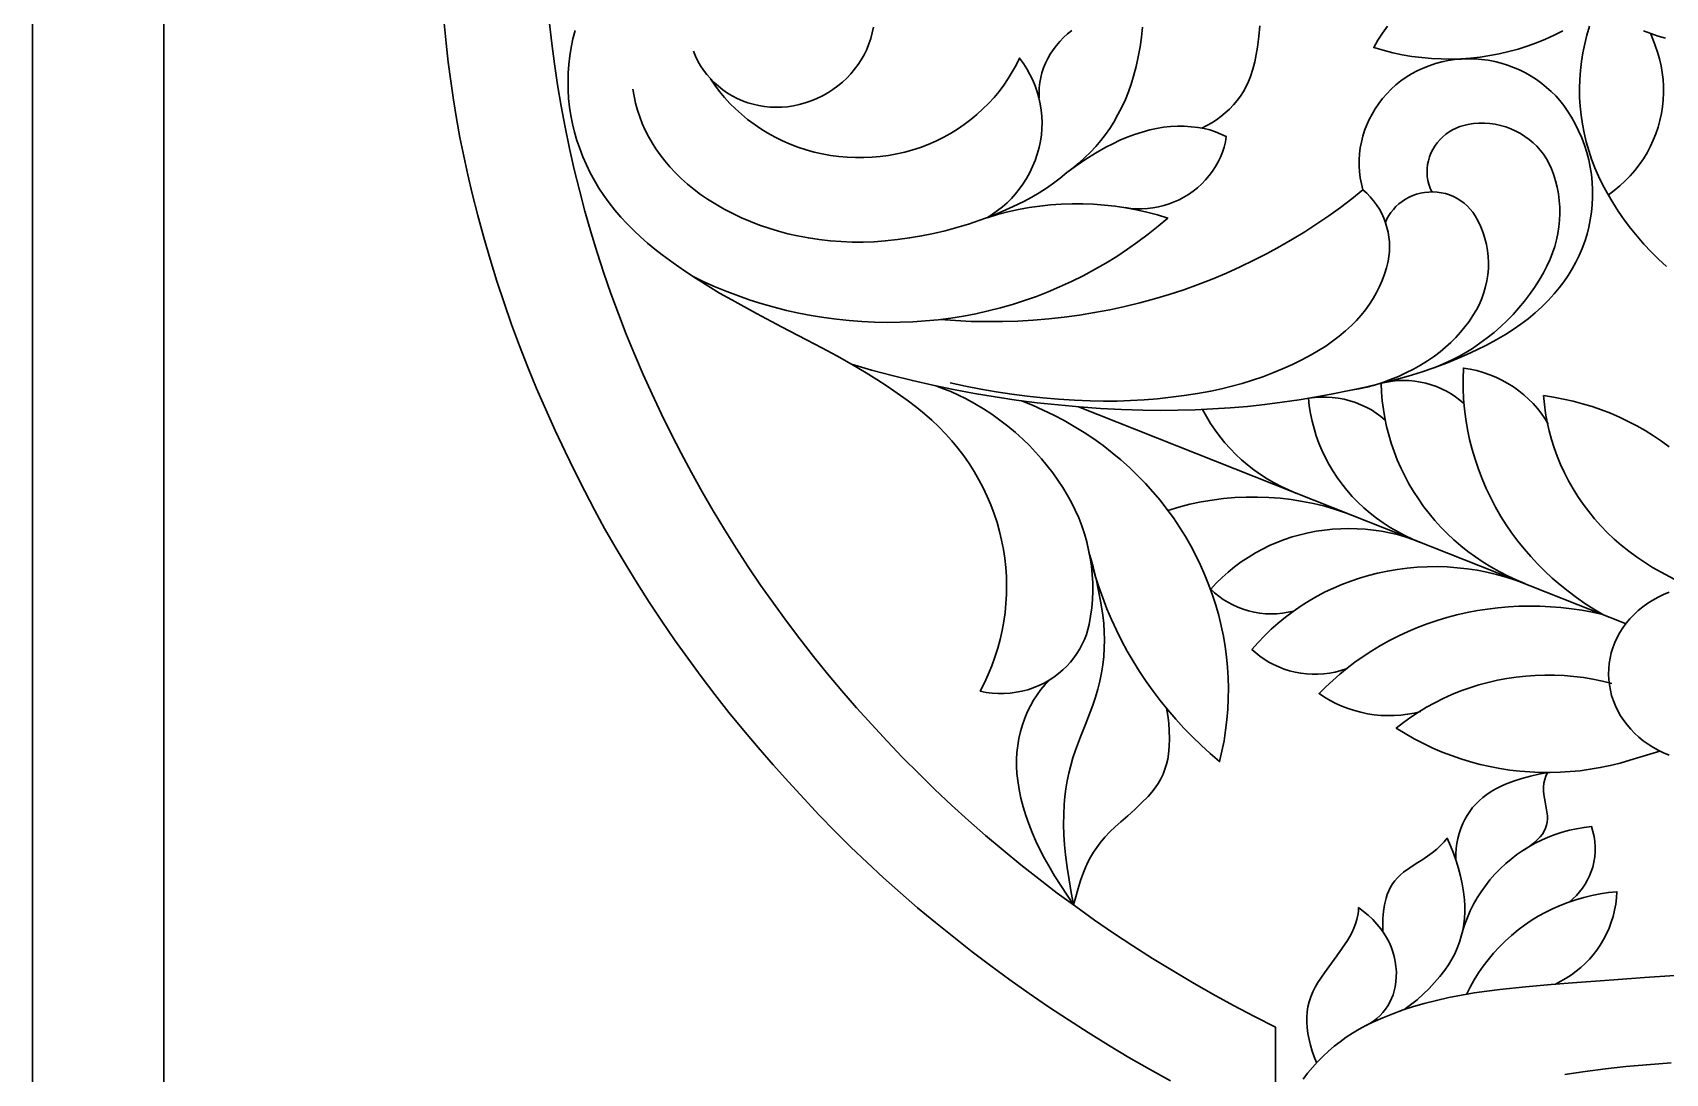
# Model space of a CAD drawing. Header units: millimetres. Extents: x 5940 to 9066, y 1327 to 3250.
# Drawn here: x 7506.1 to 7817.3, y 2106.8 to 2305.2 of the extents above; entities that cross this region are included whole.
import ezdxf

# ---------------------------------------------------------------- set-up
doc = ezdxf.new("R2010")
doc.units = ezdxf.units.MM
doc.layers.add('Default Layer', color=7, linetype='Continuous', lineweight=30)

msp = doc.modelspace()

# ---------------------------------------------------------------- linework, layer by layer
at = {"layer": 'Default Layer', "color": 18, "lineweight": 30, "true_color": 0x000000}
msp.add_line((7531.14, 1532.28), (7531.14, 3127.92), dxfattribs=at)
for points in [[(7506.14, 3245.1), (7506.14, 1415.1), (7506.14, 1415.1), (8166.14, 1415.1), (8166.14, 1415.1), (8166.14, 3245.1), (8166.14, 3245.1), (7506.14, 3245.1)], [(7584.56, 2307.02), (7584.96, 2303.21), (7584.96, 2303.21), (7585.36, 2299.61), (7585.82, 2296.01), (7586.35, 2292.42), (7586.93, 2288.84), (7587.58, 2285.27), (7588.29, 2281.7), (7589.06, 2278.15), (7589.9, 2274.6), (7589.9, 2274.6), (7590.96, 2270.39), (7592.11, 2266.2), (7593.32, 2262.03), (7594.62, 2257.88), (7595.98, 2253.74), (7597.42, 2249.62), (7598.94, 2245.53), (7600.53, 2241.46), (7602.19, 2237.41), (7603.93, 2233.38), (7605.74, 2229.38), (7607.62, 2225.4), (7609.57, 2221.45), (7609.57, 2221.45), (7611.37, 2217.84), (7613.23, 2214.26), (7615.16, 2210.72), (7617.16, 2207.2), (7619.23, 2203.71), (7621.36, 2200.25), (7621.36, 2200.25), (7623.67, 2196.63), (7626.05, 2193.05), (7628.49, 2189.5), (7630.99, 2185.99), (7633.56, 2182.51), (7636.18, 2179.06), (7638.86, 2175.65), (7641.6, 2172.28), (7644.41, 2168.95), (7647.27, 2165.65), (7650.18, 2162.39), (7653.16, 2159.17), (7653.16, 2159.17), (7656.07, 2156.06), (7659.04, 2153), (7662.07, 2149.98), (7665.17, 2147.02), (7668.32, 2144.1), (7671.53, 2141.23), (7674.8, 2138.41), (7674.8, 2138.41), (7678.22, 2135.56), (7681.69, 2132.76), (7685.21, 2130), (7688.78, 2127.3), (7692.4, 2124.66), (7696.06, 2122.06), (7699.78, 2119.52), (7703.54, 2117.03), (7707.34, 2114.59), (7711.19, 2112.21), (7715.09, 2109.88), (7719.02, 2107.61), (7723, 2105.39)], [(7604.63, 2306.99), (7605.07, 2303.15), (7605.57, 2299.32), (7605.57, 2299.32), (7606.18, 2295.27), (7606.86, 2291.22), (7607.62, 2287.19), (7608.46, 2283.18), (7609.37, 2279.17), (7610.35, 2275.19), (7611.4, 2271.21), (7612.53, 2267.26), (7613.74, 2263.32), (7615.01, 2259.4), (7616.36, 2255.5), (7617.78, 2251.61), (7619.28, 2247.75), (7620.84, 2243.91), (7622.48, 2240.09), (7624.19, 2236.29), (7625.97, 2232.52), (7627.82, 2228.77), (7627.82, 2228.77), (7629.72, 2225.05), (7631.69, 2221.37), (7633.72, 2217.71), (7635.82, 2214.09), (7637.99, 2210.5), (7640.22, 2206.94), (7642.52, 2203.41), (7644.88, 2199.92), (7647.31, 2196.47), (7649.8, 2193.04), (7652.35, 2189.66), (7654.97, 2186.31), (7657.65, 2183), (7660.39, 2179.73), (7663.19, 2176.5), (7666.06, 2173.31), (7668.98, 2170.16), (7671.96, 2167.05), (7675.01, 2163.98), (7675.01, 2163.98), (7678.11, 2160.95), (7681.27, 2157.98), (7684.49, 2155.05), (7687.76, 2152.18), (7691.09, 2149.36), (7694.47, 2146.59), (7697.91, 2143.88), (7701.4, 2141.21), (7704.94, 2138.61), (7708.53, 2136.05), (7712.17, 2133.56), (7715.86, 2131.12), (7719.6, 2128.73), (7723.39, 2126.41), (7727.22, 2124.14), (7731.1, 2121.93), (7735.02, 2119.78), (7738.99, 2117.68), (7743, 2115.65), (7743, 2115.65), (7743, 1825.29)], [(7620.53, 2294.44), (7620.76, 2293.11), (7621.06, 2291.79), (7621.42, 2290.48), (7621.85, 2289.19), (7622.34, 2287.92), (7622.9, 2286.67), (7623.52, 2285.45), (7624.2, 2284.25), (7624.94, 2283.07), (7625.74, 2281.93), (7626.6, 2280.81), (7626.6, 2280.81), (7627.61, 2279.63), (7628.67, 2278.49), (7629.79, 2277.39), (7630.96, 2276.34), (7632.19, 2275.34), (7633.46, 2274.39), (7634.79, 2273.48), (7634.79, 2273.48), (7636.35, 2272.51), (7637.94, 2271.6), (7639.58, 2270.75), (7641.25, 2269.95), (7642.96, 2269.22), (7644.7, 2268.54), (7646.47, 2267.93), (7648.27, 2267.39), (7650.09, 2266.9), (7651.94, 2266.49), (7651.94, 2266.49), (7654, 2266.1), (7656.07, 2265.79), (7658.15, 2265.55), (7660.24, 2265.39), (7662.34, 2265.31), (7664.44, 2265.31), (7666.54, 2265.38), (7668.64, 2265.54), (7668.64, 2265.54), (7670.96, 2265.78), (7673.27, 2266.1), (7675.56, 2266.49), (7677.83, 2266.95), (7680.08, 2267.48), (7682.31, 2268.07), (7684.51, 2268.74), (7686.69, 2269.47), (7688.83, 2270.27), (7690.95, 2271.14), (7693.03, 2272.07), (7695.08, 2273.07), (7695.08, 2273.07), (7696.55, 2273.85), (7697.98, 2274.69), (7699.37, 2275.58), (7700.71, 2276.53), (7702.01, 2277.52), (7703.26, 2278.56), (7703.26, 2278.56), (7704.45, 2279.48), (7705.6, 2280.43), (7706.7, 2281.43), (7707.75, 2282.46), (7708.75, 2283.54), (7709.7, 2284.65), (7710.59, 2285.8), (7711.42, 2286.99), (7712.19, 2288.2), (7712.19, 2288.2), (7713, 2289.6), (7713.73, 2291.02), (7714.4, 2292.46), (7714.99, 2293.93), (7715.52, 2295.42), (7715.97, 2296.93), (7715.97, 2296.93), (7716.45, 2298.78), (7716.86, 2300.64), (7717.2, 2302.51), (7717.47, 2304.38), (7717.68, 2306.27)], [(7632.1, 2301.68), (7632.48, 2300.74), (7632.93, 2299.83), (7633.44, 2298.94), (7634, 2298.09), (7634.63, 2297.26), (7635.31, 2296.47), (7636.05, 2295.72), (7636.84, 2295.01), (7637.68, 2294.34), (7637.68, 2294.34), (7638.56, 2293.73), (7639.48, 2293.17), (7640.44, 2292.68), (7641.43, 2292.25), (7642.45, 2291.88), (7643.49, 2291.58), (7644.56, 2291.33), (7645.64, 2291.16), (7646.73, 2291.05), (7647.83, 2291), (7648.93, 2291.03), (7650.04, 2291.12), (7651.14, 2291.28), (7652.23, 2291.51), (7652.23, 2291.51), (7653.39, 2291.83), (7654.52, 2292.22), (7655.62, 2292.67), (7656.68, 2293.18), (7657.7, 2293.75), (7658.67, 2294.38), (7659.6, 2295.07), (7659.6, 2295.07), (7660.48, 2295.81), (7661.31, 2296.58), (7662.08, 2297.4), (7662.8, 2298.25), (7663.46, 2299.15), (7664.06, 2300.07), (7664.6, 2301.02), (7664.6, 2301.02), (7665.1, 2302.05), (7665.52, 2303.08), (7665.88, 2304.13), (7666.16, 2305.19), (7666.38, 2306.26)], [(7728.97, 2287.03), (7729.93, 2287.52), (7730.86, 2288.06), (7731.75, 2288.64), (7732.61, 2289.26), (7733.43, 2289.92), (7733.43, 2289.92), (7734.25, 2290.66), (7735.02, 2291.45), (7735.72, 2292.27), (7736.36, 2293.13), (7736.94, 2294.03), (7737.45, 2294.96), (7737.89, 2295.92), (7738.26, 2296.9), (7738.26, 2296.9), (7738.69, 2298.27), (7739.05, 2299.66), (7739.35, 2301.06), (7739.59, 2302.47), (7739.59, 2302.47), (7739.86, 2304.5), (7740.06, 2306.54)], [(7764.36, 2306.46), (7763.42, 2305.14), (7762.55, 2303.79), (7761.74, 2302.4), (7761.74, 2302.4), (7763.54, 2301.87), (7765.36, 2301.41), (7767.19, 2301.02), (7769.03, 2300.71), (7770.88, 2300.47), (7772.74, 2300.31), (7774.6, 2300.22), (7776.46, 2300.2), (7778.32, 2300.26), (7780.17, 2300.39), (7782.02, 2300.59), (7783.85, 2300.86), (7785.67, 2301.21), (7787.47, 2301.62), (7789.25, 2302.11), (7791.01, 2302.67), (7792.75, 2303.3), (7794.46, 2304), (7796.13, 2304.77), (7797.78, 2305.61)], [(7802.88, 2306.45), (7802.38, 2304.78), (7801.96, 2303.1), (7801.6, 2301.41), (7801.33, 2299.72), (7801.13, 2298.01), (7801.01, 2296.31), (7800.96, 2294.6), (7800.98, 2292.89), (7801.08, 2291.19), (7801.26, 2289.49), (7801.51, 2287.79), (7801.84, 2286.11), (7802.24, 2284.43), (7802.72, 2282.77), (7803.27, 2281.12), (7803.89, 2279.48), (7804.59, 2277.87), (7805.37, 2276.27), (7805.37, 2276.27), (7806.3, 2274.55), (7807.29, 2272.85), (7808.35, 2271.2), (7809.48, 2269.57), (7810.67, 2267.99), (7811.92, 2266.44), (7813.23, 2264.93), (7814.6, 2263.46), (7816.03, 2262.03), (7817.52, 2260.65)], [(7609.53, 2305.65), (7609.12, 2304.04), (7608.79, 2302.43), (7608.53, 2300.81), (7608.34, 2299.18), (7608.22, 2297.56), (7608.18, 2295.93), (7608.2, 2294.3), (7608.3, 2292.68), (7608.48, 2291.06), (7608.72, 2289.45), (7609.03, 2287.85), (7609.42, 2286.26), (7609.88, 2284.68), (7610.4, 2283.12), (7611, 2281.57), (7611.67, 2280.05), (7612.4, 2278.54), (7613.21, 2277.06), (7614.08, 2275.6), (7615.03, 2274.16), (7616.04, 2272.76), (7617.12, 2271.38), (7617.12, 2271.38), (7618.27, 2270.05), (7619.47, 2268.76), (7620.71, 2267.5), (7622, 2266.29), (7623.33, 2265.11), (7624.71, 2263.97), (7626.13, 2262.86), (7626.13, 2262.86), (7628.24, 2261.32), (7630.39, 2259.82), (7632.59, 2258.37), (7634.81, 2256.96), (7637.08, 2255.6), (7639.39, 2254.29), (7639.39, 2254.29), (7644.11, 2251.71), (7648.86, 2249.17), (7653.65, 2246.69), (7653.65, 2246.69), (7656.54, 2245.17), (7659.4, 2243.62), (7662.23, 2242.01), (7665.02, 2240.36), (7665.02, 2240.36), (7667.02, 2239.13), (7668.98, 2237.85), (7670.91, 2236.52), (7672.79, 2235.16), (7674.64, 2233.75), (7674.64, 2233.75), (7676.1, 2232.57), (7677.5, 2231.34), (7678.84, 2230.07), (7680.12, 2228.75), (7681.34, 2227.39), (7682.5, 2225.99), (7683.6, 2224.55), (7684.63, 2223.07), (7685.59, 2221.56), (7686.49, 2220.01), (7687.32, 2218.43), (7688.08, 2216.83), (7688.77, 2215.19), (7688.77, 2215.19), (7689.39, 2213.52), (7689.94, 2211.84), (7690.42, 2210.15), (7690.82, 2208.45), (7691.15, 2206.73), (7691.41, 2205.02), (7691.6, 2203.29), (7691.72, 2201.57), (7691.76, 2199.84), (7691.74, 2198.12), (7691.64, 2196.39), (7691.47, 2194.67), (7691.23, 2192.96), (7690.91, 2191.25), (7690.53, 2189.55), (7690.07, 2187.87), (7689.55, 2186.19), (7688.95, 2184.54), (7688.28, 2182.89), (7687.55, 2181.27), (7686.74, 2179.67), (7686.74, 2179.67), (7687.88, 2179.45), (7689.03, 2179.31), (7690.18, 2179.25), (7691.32, 2179.25), (7692.46, 2179.33), (7693.59, 2179.48), (7694.7, 2179.69), (7695.79, 2179.97), (7696.86, 2180.33), (7697.9, 2180.74), (7698.9, 2181.22), (7699.87, 2181.77), (7700.8, 2182.38), (7701.68, 2183.05), (7701.68, 2183.05), (7702.49, 2183.75), (7703.24, 2184.48), (7703.94, 2185.25), (7704.59, 2186.06), (7705.18, 2186.89), (7705.72, 2187.75), (7706.19, 2188.64), (7706.61, 2189.56), (7706.97, 2190.49), (7707.27, 2191.45), (7707.5, 2192.42), (7707.5, 2192.42), (7707.78, 2194), (7707.99, 2195.59), (7708.13, 2197.17), (7708.19, 2198.76), (7708.18, 2200.35), (7708.1, 2201.93), (7707.94, 2203.5), (7707.71, 2205.07), (7707.41, 2206.63), (7707.04, 2208.18), (7706.6, 2209.71), (7706.09, 2211.23), (7705.51, 2212.73), (7704.85, 2214.21), (7704.13, 2215.67), (7703.34, 2217.1), (7702.48, 2218.51), (7702.48, 2218.51), (7701.55, 2219.92), (7700.56, 2221.3), (7699.52, 2222.65), (7698.44, 2223.96), (7697.3, 2225.25), (7696.11, 2226.5), (7694.88, 2227.71), (7694.88, 2227.71), (7693.48, 2228.99), (7692.02, 2230.21), (7690.51, 2231.38), (7688.95, 2232.49), (7687.34, 2233.54), (7685.67, 2234.54), (7683.96, 2235.47), (7683.96, 2235.47), (7682.58, 2236.15), (7681.17, 2236.79), (7679.73, 2237.36), (7678.27, 2237.89)], [(7704.19, 2305.62), (7703.4, 2304.99), (7703.4, 2304.99), (7702.63, 2304.3), (7701.91, 2303.56), (7701.25, 2302.79), (7700.64, 2301.99), (7700.09, 2301.16), (7699.61, 2300.3), (7699.18, 2299.42), (7698.81, 2298.52), (7698.51, 2297.6), (7698.27, 2296.66), (7698.1, 2295.71), (7698, 2294.74), (7697.96, 2293.77), (7697.99, 2292.8)], [(7806.45, 2274.28), (7807.58, 2275.12), (7808.66, 2276.01), (7809.67, 2276.96), (7810.63, 2277.94), (7811.53, 2278.97), (7812.36, 2280.05), (7813.13, 2281.16), (7813.83, 2282.3), (7814.46, 2283.49), (7814.46, 2283.49), (7815.02, 2284.72), (7815.52, 2285.97), (7815.95, 2287.23), (7816.3, 2288.51), (7816.58, 2289.8), (7816.79, 2291.1), (7816.92, 2292.4), (7816.99, 2293.71), (7816.98, 2295.02), (7816.9, 2296.33), (7816.74, 2297.64), (7816.52, 2298.94), (7816.22, 2300.23), (7815.84, 2301.51), (7815.4, 2302.78), (7815.4, 2302.78), (7814.53, 2305.04)], [(7813.16, 2305.57), (7814.53, 2305.05), (7815.94, 2304.58), (7817.37, 2304.17)], [(7631.91, 2258.79), (7634.05, 2257.76), (7636.22, 2256.78), (7638.42, 2255.88), (7640.65, 2255.03), (7642.91, 2254.25), (7645.19, 2253.53), (7647.5, 2252.88), (7649.83, 2252.29), (7652.18, 2251.77), (7654.54, 2251.31), (7656.93, 2250.92), (7659.33, 2250.6), (7661.74, 2250.34), (7664.17, 2250.16), (7666.6, 2250.03), (7666.6, 2250.03), (7669.04, 2249.99), (7671.48, 2250.01), (7673.91, 2250.1), (7676.33, 2250.27), (7678.75, 2250.51), (7681.15, 2250.82), (7683.53, 2251.2), (7685.9, 2251.65), (7688.26, 2252.17), (7690.59, 2252.76), (7692.9, 2253.42), (7695.18, 2254.15), (7697.44, 2254.95), (7699.67, 2255.82), (7701.87, 2256.75), (7701.87, 2256.75), (7704.14, 2257.79), (7706.37, 2258.9), (7708.55, 2260.07), (7710.69, 2261.3), (7712.78, 2262.59), (7714.82, 2263.93), (7716.81, 2265.34), (7718.75, 2266.8), (7720.64, 2268.32), (7722.48, 2269.89), (7722.48, 2269.89), (7720.51, 2270.49), (7718.52, 2271.01), (7716.51, 2271.46), (7714.49, 2271.84), (7712.45, 2272.14), (7710.41, 2272.37), (7708.36, 2272.52), (7706.3, 2272.6), (7704.25, 2272.6), (7702.19, 2272.53), (7700.14, 2272.39), (7698.1, 2272.17), (7696.06, 2271.88), (7694.04, 2271.51), (7692.03, 2271.07), (7690.04, 2270.55), (7688.06, 2269.96), (7688.06, 2269.96), (7689.08, 2270.61), (7690.05, 2271.3), (7690.98, 2272.04), (7691.85, 2272.82), (7692.68, 2273.64), (7693.46, 2274.5), (7694.18, 2275.4), (7694.85, 2276.33), (7694.85, 2276.33), (7695.55, 2277.43), (7696.17, 2278.56), (7696.73, 2279.71), (7697.21, 2280.89), (7697.62, 2282.09), (7697.95, 2283.31), (7698.22, 2284.55), (7698.22, 2284.55), (7698.39, 2285.74), (7698.49, 2286.92), (7698.52, 2288.11), (7698.48, 2289.29), (7698.37, 2290.47), (7698.18, 2291.64), (7697.93, 2292.8), (7697.6, 2293.94), (7697.21, 2295.07), (7696.75, 2296.18), (7696.22, 2297.27), (7695.62, 2298.33), (7694.96, 2299.37), (7694.23, 2300.38), (7694.23, 2300.38), (7693.58, 2299.05), (7692.86, 2297.74), (7692.08, 2296.47), (7691.24, 2295.24), (7690.33, 2294.04), (7689.37, 2292.88), (7688.34, 2291.76), (7687.26, 2290.68), (7686.12, 2289.64), (7684.93, 2288.65), (7683.68, 2287.7), (7683.68, 2287.7), (7682.38, 2286.82), (7681.05, 2285.99), (7679.68, 2285.24), (7678.27, 2284.55), (7676.83, 2283.93), (7675.36, 2283.37), (7673.87, 2282.89), (7672.35, 2282.47), (7670.82, 2282.12), (7669.27, 2281.84), (7667.7, 2281.63), (7666.13, 2281.49), (7664.55, 2281.42), (7662.96, 2281.41), (7661.37, 2281.48), (7659.79, 2281.62), (7658.21, 2281.84), (7656.64, 2282.12), (7655.08, 2282.47), (7653.54, 2282.9), (7652.01, 2283.4), (7650.51, 2283.97), (7650.51, 2283.97), (7649.05, 2284.62), (7647.63, 2285.33), (7646.25, 2286.09), (7644.92, 2286.9), (7643.64, 2287.77), (7642.41, 2288.7), (7641.22, 2289.67), (7640.09, 2290.69), (7639.02, 2291.76), (7638, 2292.87), (7637.04, 2294.02), (7636.14, 2295.22), (7635.31, 2296.46)], [(7662.2, 2242.02), (7666.05, 2240.91), (7669.93, 2239.87), (7673.82, 2238.9), (7677.74, 2238.01), (7681.67, 2237.19), (7685.63, 2236.45), (7689.6, 2235.79), (7693.58, 2235.2), (7697.58, 2234.69), (7701.59, 2234.25), (7705.62, 2233.89), (7709.65, 2233.6), (7713.69, 2233.39), (7717.74, 2233.26), (7717.74, 2233.26), (7721.07, 2233.22), (7724.4, 2233.24), (7727.73, 2233.33), (7731.05, 2233.49), (7734.36, 2233.71), (7737.67, 2233.99), (7740.98, 2234.34), (7744.27, 2234.76), (7747.55, 2235.24), (7750.83, 2235.79), (7750.83, 2235.79), (7753.96, 2236.37), (7757.07, 2236.99), (7760.17, 2237.67), (7763.26, 2238.4), (7763.26, 2238.4), (7765.78, 2239.05), (7768.28, 2239.76), (7770.76, 2240.53), (7773.21, 2241.36), (7775.64, 2242.25), (7775.64, 2242.25), (7777.58, 2243.02), (7779.5, 2243.85), (7781.38, 2244.74), (7783.23, 2245.67), (7785.05, 2246.66), (7786.83, 2247.7), (7786.83, 2247.7), (7788.32, 2248.64), (7789.76, 2249.64), (7791.15, 2250.69), (7792.48, 2251.8), (7793.76, 2252.96), (7794.98, 2254.16), (7796.14, 2255.42), (7796.14, 2255.42), (7797.1, 2256.57), (7797.99, 2257.75), (7798.81, 2258.96), (7799.58, 2260.21), (7800.27, 2261.48), (7800.9, 2262.78), (7801.47, 2264.1), (7801.96, 2265.44), (7802.39, 2266.8), (7802.74, 2268.18), (7803.02, 2269.58), (7803.24, 2270.99), (7803.37, 2272.4), (7803.37, 2272.4), (7803.45, 2273.85), (7803.45, 2275.3), (7803.38, 2276.74), (7803.23, 2278.18), (7803, 2279.6), (7802.71, 2281.01), (7802.34, 2282.41), (7801.9, 2283.8), (7801.39, 2285.16), (7800.8, 2286.51), (7800.15, 2287.83), (7799.43, 2289.13), (7798.63, 2290.4), (7798.63, 2290.4), (7797.95, 2291.36), (7797.22, 2292.27), (7796.43, 2293.16), (7795.59, 2294), (7794.7, 2294.8), (7793.76, 2295.56), (7792.77, 2296.28), (7791.74, 2296.94), (7791.74, 2296.94), (7790.67, 2297.56), (7789.55, 2298.12), (7788.41, 2298.61), (7787.23, 2299.05), (7786.02, 2299.41), (7784.8, 2299.72), (7783.55, 2299.96), (7782.28, 2300.13), (7782.28, 2300.13), (7780.99, 2300.23), (7779.71, 2300.26), (7778.43, 2300.21), (7777.17, 2300.09), (7775.93, 2299.91), (7774.7, 2299.65), (7773.49, 2299.33), (7772.31, 2298.94), (7771.16, 2298.49), (7770.04, 2297.97), (7768.96, 2297.39), (7767.92, 2296.74), (7766.93, 2296.04), (7765.98, 2295.28), (7765.09, 2294.46), (7765.09, 2294.46), (7764.23, 2293.58), (7763.44, 2292.66), (7762.71, 2291.71), (7762.04, 2290.73), (7761.43, 2289.72), (7760.89, 2288.69), (7760.42, 2287.63), (7760.01, 2286.56), (7759.66, 2285.47), (7759.39, 2284.36), (7759.18, 2283.25), (7759.04, 2282.12), (7758.97, 2280.99), (7758.97, 2279.85), (7759.04, 2278.7), (7759.18, 2277.56), (7759.39, 2276.42), (7759.68, 2275.29), (7759.68, 2275.29), (7757.55, 2273.58), (7755.38, 2271.93), (7753.16, 2270.33), (7750.9, 2268.78), (7748.59, 2267.28), (7746.23, 2265.84), (7743.84, 2264.45), (7741.4, 2263.11), (7738.92, 2261.83), (7738.92, 2261.83), (7736.31, 2260.57), (7733.66, 2259.38), (7730.98, 2258.26), (7728.27, 2257.21), (7725.52, 2256.23), (7722.75, 2255.32), (7719.96, 2254.48), (7717.14, 2253.72), (7714.29, 2253.03), (7711.43, 2252.41), (7708.54, 2251.87), (7705.65, 2251.39), (7702.73, 2251), (7699.8, 2250.68), (7696.86, 2250.43), (7693.91, 2250.26), (7690.96, 2250.16), (7687.99, 2250.14), (7685.03, 2250.19), (7682.06, 2250.33), (7679.09, 2250.54)], [(7714.35, 2271.87), (7715.42, 2271.73), (7716.49, 2271.67), (7717.56, 2271.67), (7718.62, 2271.73), (7719.67, 2271.85), (7720.71, 2272.04), (7721.73, 2272.28), (7722.73, 2272.59), (7723.71, 2272.96), (7724.66, 2273.38), (7725.57, 2273.86), (7726.46, 2274.4), (7727.3, 2275), (7727.3, 2275), (7728.15, 2275.68), (7728.95, 2276.41), (7729.69, 2277.18), (7730.38, 2277.98), (7731.01, 2278.82), (7731.58, 2279.69), (7732.08, 2280.59), (7732.53, 2281.51), (7732.91, 2282.46), (7733.22, 2283.43), (7733.46, 2284.42), (7733.64, 2285.43), (7733.64, 2285.43), (7732.63, 2285.91), (7731.58, 2286.33), (7730.51, 2286.68), (7729.4, 2286.95), (7728.28, 2287.15), (7728.28, 2287.15), (7726.96, 2287.31), (7725.63, 2287.39), (7724.31, 2287.4), (7722.99, 2287.33), (7721.67, 2287.19), (7720.37, 2286.98), (7719.08, 2286.69), (7719.08, 2286.69), (7717.6, 2286.29), (7716.16, 2285.82), (7714.74, 2285.3), (7713.35, 2284.71), (7711.99, 2284.07), (7710.67, 2283.38), (7710.67, 2283.38), (7708.74, 2282.26), (7706.86, 2281.09), (7705.03, 2279.85), (7703.26, 2278.56)], [(7773.73, 2241.54), (7775.17, 2242.13), (7776.58, 2242.77), (7777.95, 2243.47), (7779.29, 2244.23), (7780.58, 2245.04), (7780.58, 2245.04), (7781.99, 2246.01), (7783.36, 2247.03), (7784.67, 2248.09), (7785.94, 2249.19), (7787.15, 2250.34), (7788.31, 2251.53), (7789.42, 2252.75), (7790.47, 2254.02), (7791.46, 2255.32), (7792.4, 2256.66), (7793.27, 2258.03), (7794.09, 2259.44), (7794.09, 2259.44), (7794.76, 2260.73), (7795.36, 2262.04), (7795.36, 2262.04), (7795.84, 2263.25), (7796.25, 2264.47), (7796.58, 2265.71), (7796.85, 2266.95), (7797.04, 2268.2), (7797.17, 2269.46), (7797.22, 2270.73), (7797.2, 2271.99), (7797.11, 2273.25), (7796.95, 2274.51), (7796.71, 2275.77), (7796.41, 2277.01), (7796.03, 2278.24), (7796.03, 2278.24), (7795.65, 2279.25), (7795.2, 2280.22), (7794.67, 2281.17), (7794.08, 2282.08), (7794.08, 2282.08), (7793.48, 2282.85), (7792.83, 2283.57), (7792.13, 2284.25), (7791.37, 2284.88), (7790.57, 2285.46), (7789.72, 2285.99), (7788.82, 2286.47), (7787.89, 2286.9), (7787.89, 2286.9), (7786.92, 2287.26), (7785.92, 2287.54), (7784.9, 2287.76), (7783.87, 2287.9), (7782.83, 2287.97), (7781.78, 2287.97), (7780.74, 2287.89), (7779.7, 2287.73), (7779.7, 2287.73), (7778.92, 2287.56), (7778.17, 2287.33), (7777.45, 2287.04), (7776.76, 2286.7), (7776.1, 2286.32), (7775.48, 2285.88), (7774.91, 2285.4), (7774.38, 2284.87), (7774.38, 2284.87), (7773.85, 2284.26), (7773.38, 2283.61), (7772.98, 2282.94), (7772.64, 2282.24), (7772.36, 2281.53), (7772.15, 2280.8), (7772, 2280.07), (7771.92, 2279.32), (7771.9, 2278.57), (7771.95, 2277.82), (7772.07, 2277.07), (7772.26, 2276.32), (7772.51, 2275.59), (7772.83, 2274.87)], [(7681.01, 2238.49), (7683.92, 2237.85), (7686.85, 2237.27), (7689.8, 2236.75), (7692.75, 2236.3), (7695.72, 2235.92), (7698.7, 2235.6), (7701.68, 2235.34), (7704.68, 2235.16), (7707.68, 2235.03), (7707.68, 2235.03), (7710.25, 2234.99), (7712.82, 2235), (7715.39, 2235.08), (7717.96, 2235.23), (7720.52, 2235.44), (7723.07, 2235.71), (7725.61, 2236.04), (7728.15, 2236.43), (7730.67, 2236.89), (7730.67, 2236.89), (7732.7, 2237.32), (7734.7, 2237.81), (7736.69, 2238.35), (7738.65, 2238.96), (7740.59, 2239.63), (7742.5, 2240.35), (7744.38, 2241.13), (7746.23, 2241.96), (7748.05, 2242.86), (7749.84, 2243.81), (7749.84, 2243.81), (7751.23, 2244.61), (7752.59, 2245.48), (7753.9, 2246.39), (7755.16, 2247.35), (7756.37, 2248.36), (7757.53, 2249.42), (7757.53, 2249.42), (7758.48, 2250.37), (7759.36, 2251.37), (7760.19, 2252.39), (7760.96, 2253.45), (7761.66, 2254.55), (7762.3, 2255.67), (7762.87, 2256.82), (7763.38, 2258), (7763.82, 2259.2), (7764.19, 2260.42), (7764.49, 2261.65), (7764.49, 2261.65), (7764.64, 2262.58), (7764.73, 2263.5), (7764.76, 2264.43), (7764.73, 2265.35), (7764.63, 2266.27), (7764.48, 2267.19), (7764.27, 2268.1), (7764, 2269), (7764, 2269), (7763.66, 2269.88), (7763.27, 2270.74), (7762.81, 2271.58), (7762.3, 2272.39), (7761.72, 2273.16), (7761.09, 2273.91), (7760.41, 2274.62), (7759.68, 2275.29)], [(7757.4, 2237.05), (7758.92, 2237.32), (7760.43, 2237.65), (7761.91, 2238.05), (7761.91, 2238.05), (7763.45, 2238.54), (7764.96, 2239.09), (7766.44, 2239.69), (7767.89, 2240.36), (7769.3, 2241.08), (7770.67, 2241.85), (7772.01, 2242.68), (7773.31, 2243.56), (7773.31, 2243.56), (7774.4, 2244.39), (7775.45, 2245.26), (7776.44, 2246.17), (7777.39, 2247.12), (7778.29, 2248.11), (7779.13, 2249.13), (7779.91, 2250.19), (7780.64, 2251.28), (7781.31, 2252.41), (7781.31, 2252.41), (7781.87, 2253.48), (7782.34, 2254.57), (7782.74, 2255.69), (7783.07, 2256.81), (7783.32, 2257.95), (7783.49, 2259.09), (7783.59, 2260.25), (7783.61, 2261.4), (7783.56, 2262.55), (7783.43, 2263.7), (7783.22, 2264.84), (7782.94, 2265.97), (7782.58, 2267.09), (7782.15, 2268.19), (7781.64, 2269.28), (7781.06, 2270.34), (7781.06, 2270.34), (7780.63, 2270.99), (7780.14, 2271.6), (7779.6, 2272.17), (7779, 2272.7), (7778.35, 2273.17), (7777.66, 2273.6), (7776.93, 2273.98), (7776.16, 2274.3), (7776.16, 2274.3), (7775.39, 2274.54), (7774.61, 2274.71), (7773.82, 2274.82), (7773.03, 2274.87), (7772.24, 2274.85), (7771.45, 2274.78), (7770.68, 2274.64), (7769.92, 2274.44), (7769.18, 2274.19), (7768.47, 2273.87), (7767.78, 2273.5), (7767.13, 2273.07), (7767.13, 2273.07), (7766.53, 2272.6), (7765.98, 2272.09), (7765.48, 2271.54), (7765.02, 2270.97), (7764.62, 2270.36), (7764.27, 2269.73), (7763.97, 2269.07)], [(7794.99, 2230.66), (7794.36, 2231.68), (7793.67, 2232.66), (7792.93, 2233.61), (7792.12, 2234.51), (7791.26, 2235.38), (7790.34, 2236.2), (7789.37, 2236.97), (7788.36, 2237.7), (7788.36, 2237.7), (7787.29, 2238.37), (7786.18, 2238.99), (7785.03, 2239.54), (7783.84, 2240.02), (7782.63, 2240.44), (7781.38, 2240.8), (7780.11, 2241.08), (7778.82, 2241.3), (7778.82, 2241.3), (7778.76, 2239.33), (7778.77, 2237.37), (7778.86, 2235.42), (7779.04, 2233.47), (7779.29, 2231.53), (7779.62, 2229.6), (7780.02, 2227.69), (7780.5, 2225.79), (7781.06, 2223.9), (7781.7, 2222.03), (7782.41, 2220.18), (7783.19, 2218.36), (7784.05, 2216.55), (7784.98, 2214.77), (7785.99, 2213.02), (7785.99, 2213.02), (7787, 2211.41), (7788.07, 2209.84), (7789.21, 2208.3), (7790.4, 2206.81), (7791.66, 2205.35), (7792.97, 2203.94), (7794.34, 2202.57), (7795.77, 2201.24), (7797.25, 2199.97), (7798.78, 2198.73), (7800.36, 2197.55), (7802, 2196.42), (7803.68, 2195.33), (7805.41, 2194.3), (7805.41, 2194.3), (7803.42, 2194.74), (7801.43, 2195.11), (7799.43, 2195.41), (7797.42, 2195.64), (7795.42, 2195.8), (7793.41, 2195.9), (7791.4, 2195.92), (7789.4, 2195.88), (7787.41, 2195.77), (7785.42, 2195.59), (7783.45, 2195.35), (7781.49, 2195.04), (7779.54, 2194.66), (7777.61, 2194.22), (7775.7, 2193.71), (7773.81, 2193.14), (7771.95, 2192.51), (7770.11, 2191.81), (7768.3, 2191.05), (7766.52, 2190.23), (7764.77, 2189.34), (7763.06, 2188.4), (7761.38, 2187.39), (7759.75, 2186.32), (7758.15, 2185.19), (7758.15, 2185.19), (7756.7, 2184.08), (7755.29, 2182.93), (7753.93, 2181.74), (7752.61, 2180.51), (7751.34, 2179.25), (7751.34, 2179.25), (7752.36, 2178.56), (7753.43, 2177.93), (7754.53, 2177.35), (7755.67, 2176.84), (7756.84, 2176.38), (7758.05, 2175.99), (7759.27, 2175.66), (7760.53, 2175.4), (7760.53, 2175.4), (7761.8, 2175.2), (7763.08, 2175.07), (7764.36, 2175.02), (7765.64, 2175.04), (7766.92, 2175.13), (7768.19, 2175.29), (7769.45, 2175.52), (7770.69, 2175.82)], [(7778.92, 2234.51), (7778.16, 2235.18), (7777.35, 2235.8), (7776.49, 2236.37), (7775.6, 2236.89), (7774.66, 2237.35), (7773.7, 2237.76), (7772.7, 2238.11), (7771.67, 2238.4), (7771.67, 2238.4), (7770.63, 2238.63), (7769.57, 2238.79), (7768.5, 2238.89), (7767.43, 2238.92), (7766.36, 2238.89), (7765.29, 2238.78), (7764.23, 2238.62), (7763.19, 2238.38), (7763.19, 2238.38), (7763.19, 2238.38), (7763.19, 2238.38), (7763.25, 2236.72), (7763.38, 2235.06), (7763.59, 2233.41), (7763.86, 2231.77), (7764.2, 2230.15), (7764.61, 2228.54), (7765.08, 2226.94), (7765.62, 2225.36), (7766.23, 2223.8), (7766.9, 2222.26), (7767.64, 2220.74), (7768.45, 2219.24), (7769.31, 2217.77), (7770.25, 2216.33), (7771.24, 2214.91), (7771.24, 2214.91), (7772.28, 2213.55), (7773.38, 2212.24), (7774.53, 2210.96), (7775.74, 2209.73), (7777.01, 2208.55), (7778.33, 2207.42), (7779.7, 2206.33), (7781.11, 2205.29), (7782.58, 2204.3), (7784.09, 2203.37), (7785.64, 2202.49), (7787.24, 2201.67), (7788.87, 2200.9), (7790.55, 2200.19), (7790.55, 2200.19), (7788.77, 2200.85), (7786.97, 2201.43), (7785.14, 2201.94), (7783.29, 2202.38), (7781.43, 2202.74), (7779.55, 2203.02), (7777.65, 2203.23), (7775.76, 2203.37), (7773.85, 2203.43), (7771.94, 2203.41), (7770.04, 2203.32), (7768.13, 2203.15), (7766.24, 2202.9), (7764.35, 2202.58), (7762.47, 2202.18), (7762.47, 2202.18), (7760.74, 2201.74), (7759.03, 2201.24), (7757.35, 2200.68), (7755.69, 2200.05), (7754.07, 2199.35), (7752.49, 2198.6), (7750.94, 2197.79), (7749.43, 2196.91), (7749.43, 2196.91), (7747.88, 2195.93), (7746.39, 2194.9), (7744.94, 2193.81), (7743.54, 2192.67), (7742.2, 2191.49), (7740.91, 2190.25), (7739.69, 2188.97), (7738.52, 2187.64), (7738.52, 2187.64), (7739.26, 2186.98), (7740.05, 2186.36), (7740.88, 2185.79), (7741.74, 2185.25), (7742.64, 2184.77), (7742.64, 2184.77), (7743.64, 2184.31), (7744.66, 2183.91), (7745.7, 2183.58), (7746.76, 2183.32), (7747.84, 2183.12), (7748.93, 2182.99), (7750.02, 2182.92), (7751.12, 2182.92), (7752.22, 2182.99), (7753.31, 2183.13), (7754.4, 2183.33), (7755.47, 2183.6), (7756.52, 2183.94)], [(7707.06, 2208.09), (7707.53, 2205.93), (7708.07, 2203.79), (7708.67, 2201.67), (7709.35, 2199.56), (7710.09, 2197.47), (7710.89, 2195.4), (7711.77, 2193.35), (7712.7, 2191.32), (7713.7, 2189.32), (7714.77, 2187.34), (7715.9, 2185.38), (7715.9, 2185.38), (7717.1, 2183.45), (7718.36, 2181.56), (7719.68, 2179.7), (7721.06, 2177.88), (7722.5, 2176.1), (7724, 2174.36), (7725.56, 2172.65), (7727.18, 2170.99), (7728.85, 2169.37), (7730.58, 2167.79), (7732.36, 2166.26), (7732.36, 2166.26), (7732.82, 2168.24), (7733.21, 2170.23), (7733.52, 2172.23), (7733.76, 2174.23), (7733.92, 2176.23), (7734.02, 2178.24), (7734.04, 2180.24), (7733.99, 2182.24), (7733.87, 2184.24), (7733.68, 2186.23), (7733.41, 2188.22), (7733.08, 2190.19), (7732.67, 2192.16), (7732.19, 2194.12), (7731.65, 2196.06), (7731.03, 2197.99), (7730.34, 2199.91), (7729.58, 2201.81), (7728.75, 2203.69), (7727.85, 2205.54), (7726.89, 2207.38), (7726.89, 2207.38), (7725.85, 2209.19), (7724.74, 2210.97), (7723.57, 2212.71), (7722.33, 2214.41), (7721.02, 2216.08), (7719.65, 2217.7), (7718.22, 2219.29), (7716.72, 2220.82), (7715.17, 2222.32), (7713.55, 2223.77), (7713.55, 2223.77), (7711.88, 2225.16), (7710.15, 2226.5), (7708.37, 2227.79), (7706.54, 2229.01), (7704.66, 2230.17), (7702.73, 2231.27), (7700.75, 2232.31), (7698.74, 2233.29), (7696.68, 2234.2), (7694.58, 2235.04)], [(7763.92, 2231.38), (7763.09, 2232.07), (7762.21, 2232.71), (7761.29, 2233.3), (7760.32, 2233.83), (7759.31, 2234.3), (7758.27, 2234.71), (7757.19, 2235.05), (7757.19, 2235.05), (7756.09, 2235.33), (7754.98, 2235.54), (7753.85, 2235.68), (7752.71, 2235.75), (7751.57, 2235.74), (7750.43, 2235.67), (7749.3, 2235.52), (7749.3, 2235.52), (7749.46, 2234.07), (7749.69, 2232.62), (7749.99, 2231.19), (7750.36, 2229.78), (7750.8, 2228.38), (7751.3, 2226.99), (7751.87, 2225.63), (7752.51, 2224.29), (7753.21, 2222.98), (7753.97, 2221.69), (7754.8, 2220.42), (7755.68, 2219.19), (7755.68, 2219.19), (7756.64, 2217.99), (7757.65, 2216.83), (7758.73, 2215.72), (7759.85, 2214.66), (7761.04, 2213.65), (7762.27, 2212.68), (7763.56, 2211.77), (7764.89, 2210.92), (7766.27, 2210.12), (7767.69, 2209.37), (7769.16, 2208.69), (7770.66, 2208.06), (7770.66, 2208.06), (7769.21, 2208.61), (7767.74, 2209.1), (7766.25, 2209.53), (7764.74, 2209.89), (7763.21, 2210.18), (7761.67, 2210.41), (7760.12, 2210.57), (7758.57, 2210.67), (7757.01, 2210.7), (7755.45, 2210.67), (7753.88, 2210.57), (7752.33, 2210.41), (7750.78, 2210.17), (7749.23, 2209.88), (7749.23, 2209.88), (7747.71, 2209.52), (7746.22, 2209.09), (7744.74, 2208.6), (7743.3, 2208.05), (7741.89, 2207.44), (7740.52, 2206.77), (7739.18, 2206.04), (7739.18, 2206.04), (7737.81, 2205.2), (7736.49, 2204.32), (7735.22, 2203.38), (7734, 2202.39), (7732.83, 2201.35), (7731.72, 2200.27), (7730.67, 2199.14), (7730.67, 2199.14), (7731.42, 2198.43), (7732.21, 2197.78), (7733.06, 2197.18), (7733.95, 2196.63), (7734.88, 2196.13), (7735.85, 2195.7), (7736.85, 2195.32), (7737.88, 2195), (7737.88, 2195), (7738.94, 2194.74), (7740.01, 2194.56), (7741.09, 2194.45), (7742.18, 2194.41), (7743.26, 2194.44), (7744.35, 2194.55), (7745.42, 2194.72), (7746.48, 2194.97)], [(7818.04, 2226.27), (7816.57, 2227.35), (7815.05, 2228.38), (7813.49, 2229.36), (7811.89, 2230.27), (7810.25, 2231.13), (7808.58, 2231.92), (7806.87, 2232.66), (7805.13, 2233.33), (7803.35, 2233.94), (7801.55, 2234.49), (7799.73, 2234.97), (7797.88, 2235.39), (7796.01, 2235.74), (7794.11, 2236.03), (7794.11, 2236.03), (7794.27, 2234.34), (7794.5, 2232.66), (7794.8, 2230.99), (7795.18, 2229.34), (7795.62, 2227.7), (7796.13, 2226.08), (7796.72, 2224.47), (7797.37, 2222.89), (7798.09, 2221.33), (7798.88, 2219.79), (7799.74, 2218.27), (7800.66, 2216.79), (7800.66, 2216.79), (7801.65, 2215.33), (7802.71, 2213.92), (7803.83, 2212.54), (7805.01, 2211.22), (7806.26, 2209.93), (7807.56, 2208.7), (7808.92, 2207.51), (7810.34, 2206.38), (7811.81, 2205.29), (7813.33, 2204.26), (7814.9, 2203.29), (7816.52, 2202.37), (7816.52, 2202.37), (7821.61, 2199.62)], [(7809.88, 2192.53), (7757.68, 2213.2), (7757.68, 2213.2), (7705.48, 2233.87)], [(7704.55, 2138.96), (7704.09, 2141.33), (7703.68, 2143.71), (7703.32, 2146.09), (7703.01, 2148.48), (7703.01, 2148.48), (7702.82, 2150.4), (7702.69, 2152.32), (7702.63, 2154.24), (7702.65, 2156.17), (7702.73, 2158.09), (7702.73, 2158.09), (7702.86, 2159.6), (7703.05, 2161.1), (7703.3, 2162.59), (7703.61, 2164.08), (7703.99, 2165.55), (7704.42, 2167.01), (7704.92, 2168.46), (7704.92, 2168.46), (7705.87, 2171), (7706.85, 2173.52), (7706.85, 2173.52), (7708.18, 2177.01), (7708.18, 2177.01), (7708.71, 2178.52), (7709.16, 2180.06), (7709.55, 2181.6), (7709.87, 2183.16), (7710.11, 2184.72), (7710.29, 2186.29), (7710.39, 2187.87), (7710.42, 2189.45), (7710.39, 2191.03), (7710.27, 2192.61), (7710.09, 2194.19), (7710.09, 2194.19), (7709.73, 2196.5), (7709.31, 2198.8), (7708.81, 2201.09), (7708.24, 2203.37), (7707.61, 2205.64)], [(7818.07, 2198.57), (7816.99, 2198.12), (7815.94, 2197.62), (7815.94, 2197.62), (7814.92, 2197.05), (7813.96, 2196.44), (7813.04, 2195.77), (7812.17, 2195.06), (7811.35, 2194.3), (7810.58, 2193.5), (7809.88, 2192.66), (7809.23, 2191.78), (7808.65, 2190.86), (7808.13, 2189.91), (7808.13, 2189.91), (7807.69, 2188.95), (7807.31, 2187.97), (7807.01, 2186.97), (7806.78, 2185.97), (7806.62, 2184.96), (7806.52, 2183.94), (7806.5, 2182.92), (7806.54, 2181.9), (7806.66, 2180.88), (7806.84, 2179.87), (7807.09, 2178.86), (7807.42, 2177.87), (7807.81, 2176.89), (7807.81, 2176.89), (7808.27, 2175.94), (7808.8, 2175.01), (7809.38, 2174.12), (7810.02, 2173.27), (7810.72, 2172.45), (7811.47, 2171.67), (7812.27, 2170.94), (7813.12, 2170.24), (7814.02, 2169.59), (7814.96, 2168.99), (7815.94, 2168.44), (7816.97, 2167.94), (7818.03, 2167.5)], [(7699.99, 2181.87), (7699.12, 2180.96), (7698.31, 2180), (7697.57, 2179.01), (7696.9, 2177.99), (7696.3, 2176.92), (7695.77, 2175.83), (7695.77, 2175.83), (7695.25, 2174.56), (7694.8, 2173.28), (7694.42, 2171.98), (7694.12, 2170.67), (7693.89, 2169.35), (7693.74, 2168.02), (7693.66, 2166.68), (7693.66, 2165.34), (7693.73, 2164), (7693.88, 2162.66), (7693.88, 2162.66), (7694.15, 2160.97), (7694.5, 2159.3), (7694.92, 2157.65), (7695.42, 2156.01), (7696, 2154.39), (7696, 2154.39), (7696.65, 2152.74), (7697.36, 2151.12), (7698.13, 2149.51), (7698.94, 2147.92), (7699.81, 2146.36), (7699.81, 2146.36), (7700.93, 2144.48), (7702.09, 2142.62), (7703.3, 2140.78), (7704.55, 2138.96), (7704.55, 2138.96), (7704.95, 2140.51), (7705.39, 2142.05), (7705.88, 2143.58), (7706.42, 2145.1), (7706.42, 2145.1), (7706.82, 2146.1), (7707.28, 2147.08), (7707.79, 2148.04), (7708.35, 2148.98), (7708.96, 2149.9), (7709.63, 2150.79), (7709.63, 2150.79), (7710.51, 2151.85), (7711.45, 2152.87), (7712.46, 2153.84), (7713.52, 2154.77), (7713.52, 2154.77), (7714.89, 2155.94), (7716.22, 2157.14), (7717.51, 2158.37), (7718.75, 2159.64), (7718.75, 2159.64), (7719.45, 2160.42), (7720.08, 2161.24), (7720.65, 2162.09), (7721.15, 2162.97), (7721.59, 2163.87), (7721.95, 2164.8), (7722.25, 2165.76), (7722.47, 2166.73), (7722.63, 2167.71), (7722.63, 2167.71), (7722.75, 2169.17), (7722.8, 2170.64), (7722.78, 2172.1), (7722.67, 2173.56), (7722.49, 2175.02), (7722.23, 2176.47)], [(7807.13, 2181.15), (7805.33, 2181.6), (7803.52, 2181.97), (7801.7, 2182.27), (7799.87, 2182.5), (7798.04, 2182.65), (7796.21, 2182.74), (7794.37, 2182.75), (7792.54, 2182.7), (7790.72, 2182.57), (7788.9, 2182.37), (7787.09, 2182.1), (7785.3, 2181.77), (7783.53, 2181.36), (7781.77, 2180.89), (7780.04, 2180.34), (7778.33, 2179.73), (7776.64, 2179.05), (7774.99, 2178.3), (7773.37, 2177.49), (7773.37, 2177.49), (7771.82, 2176.62), (7770.3, 2175.71), (7768.84, 2174.74), (7767.41, 2173.71), (7766.04, 2172.64), (7766.04, 2172.64), (7767.71, 2171.6), (7769.43, 2170.62), (7771.2, 2169.7), (7773, 2168.84), (7773, 2168.84), (7774.76, 2168.09), (7776.54, 2167.4), (7778.35, 2166.77), (7780.18, 2166.21), (7782.03, 2165.72), (7783.9, 2165.3), (7785.79, 2164.94), (7787.68, 2164.65), (7789.59, 2164.43), (7791.5, 2164.28), (7793.42, 2164.19), (7795.34, 2164.18), (7797.27, 2164.23), (7799.19, 2164.35), (7801.1, 2164.53), (7803.02, 2164.79), (7804.92, 2165.12), (7806.81, 2165.51), (7808.69, 2165.97), (7810.55, 2166.51), (7810.55, 2166.51), (7816.29, 2168.27)], [(7789.95, 2149.17), (7790.74, 2149.63), (7791.49, 2150.15), (7792.2, 2150.71), (7792.86, 2151.31), (7793.48, 2151.94), (7793.48, 2151.94), (7793.88, 2152.45), (7794.22, 2152.98), (7794.49, 2153.54), (7794.68, 2154.12), (7794.81, 2154.72), (7794.86, 2155.33), (7794.83, 2155.95), (7794.83, 2155.95), (7794.68, 2157.07), (7794.49, 2158.19), (7794.26, 2159.3), (7794.26, 2159.3), (7794.14, 2160), (7794.08, 2160.71), (7794.1, 2161.42), (7794.19, 2162.12), (7794.35, 2162.82), (7794.57, 2163.5), (7794.87, 2164.17), (7794.87, 2164.17), (7793.22, 2163.87), (7791.59, 2163.5), (7789.99, 2163.05), (7788.41, 2162.53), (7786.86, 2161.94), (7786.86, 2161.94), (7785.92, 2161.52), (7785.01, 2161.05), (7784.13, 2160.54), (7783.29, 2159.98), (7783.29, 2159.98), (7782.55, 2159.41), (7781.85, 2158.8), (7781.2, 2158.16), (7780.59, 2157.48), (7780.05, 2156.76), (7779.55, 2156.01), (7779.11, 2155.24), (7778.73, 2154.44), (7778.73, 2154.44), (7778.36, 2153.51), (7778.05, 2152.57), (7777.8, 2151.61), (7777.6, 2150.64), (7777.47, 2149.67), (7777.39, 2148.69), (7777.37, 2147.7)], [(7799, 2139.49), (7799.71, 2140.11), (7800.37, 2140.76), (7800.98, 2141.44), (7801.54, 2142.16), (7802.04, 2142.91), (7802.49, 2143.69), (7802.88, 2144.49), (7803.21, 2145.31), (7803.47, 2146.16), (7803.47, 2146.16), (7803.7, 2147.12), (7803.86, 2148.09), (7803.94, 2149.06), (7803.95, 2150.04), (7803.88, 2151.02), (7803.74, 2151.99), (7803.53, 2152.95), (7803.24, 2153.9), (7803.24, 2153.9), (7801.82, 2153.72), (7800.41, 2153.47), (7799.03, 2153.16), (7797.66, 2152.79), (7796.33, 2152.35), (7795.02, 2151.86), (7793.74, 2151.3), (7792.5, 2150.69), (7791.3, 2150.02), (7790.13, 2149.3), (7789.01, 2148.52), (7787.93, 2147.69), (7786.89, 2146.81), (7786.89, 2146.81), (7785.84, 2145.81), (7784.84, 2144.77), (7783.9, 2143.69), (7783.02, 2142.58), (7782.21, 2141.44), (7781.46, 2140.26), (7780.77, 2139.05), (7780.14, 2137.81), (7779.59, 2136.55), (7779.1, 2135.26), (7778.68, 2133.96), (7778.33, 2132.63)], [(7767.46, 2118.95), (7768.75, 2119.89), (7769.99, 2120.87), (7771.17, 2121.91), (7772.29, 2123), (7773.35, 2124.13), (7774.35, 2125.3), (7775.29, 2126.52), (7775.29, 2126.52), (7775.98, 2127.53), (7776.61, 2128.57), (7777.17, 2129.63), (7777.66, 2130.72), (7778.08, 2131.83), (7778.43, 2132.95), (7778.71, 2134.09), (7778.92, 2135.24), (7779.06, 2136.4), (7779.13, 2137.57), (7779.12, 2138.75), (7779.04, 2139.92), (7779.04, 2139.92), (7778.86, 2141.43), (7778.61, 2142.93), (7778.29, 2144.42), (7777.91, 2145.9), (7777.47, 2147.36), (7776.96, 2148.81), (7776.38, 2150.23), (7775.75, 2151.64), (7775.75, 2151.64), (7775.14, 2150.97), (7774.52, 2150.32), (7774.52, 2150.32), (7773.74, 2149.57), (7772.9, 2148.87), (7772.01, 2148.22), (7771.08, 2147.62), (7771.08, 2147.62), (7769.82, 2146.84), (7768.6, 2146.02), (7767.42, 2145.16), (7767.42, 2145.16), (7766.82, 2144.65), (7766.27, 2144.12), (7765.76, 2143.54), (7765.32, 2142.93), (7764.92, 2142.3), (7764.59, 2141.63), (7764.32, 2140.95), (7764.1, 2140.24), (7764.1, 2140.24), (7763.82, 2138.97), (7763.62, 2137.7), (7763.5, 2136.41), (7763.45, 2135.12), (7763.49, 2133.83)], [(7796.37, 2123.83), (7797.42, 2124.38), (7798.44, 2124.97), (7799.41, 2125.61), (7800.34, 2126.29), (7801.23, 2127.02), (7802.06, 2127.79), (7802.85, 2128.6), (7803.59, 2129.45), (7804.27, 2130.34), (7804.9, 2131.26), (7804.9, 2131.26), (7805.53, 2132.32), (7806.09, 2133.4), (7806.59, 2134.5), (7807.01, 2135.62), (7807.37, 2136.76), (7807.66, 2137.92), (7807.88, 2139.08), (7808.03, 2140.26), (7808.1, 2141.45), (7808.1, 2141.45), (7806.49, 2141.28), (7804.9, 2141.04), (7803.32, 2140.73), (7801.77, 2140.36), (7800.25, 2139.92), (7798.75, 2139.42), (7797.28, 2138.85), (7795.84, 2138.22), (7794.44, 2137.52), (7793.08, 2136.77), (7791.76, 2135.96), (7790.48, 2135.09), (7789.24, 2134.16), (7789.24, 2134.16), (7787.99, 2133.12), (7786.79, 2132.03), (7785.65, 2130.9), (7784.56, 2129.72), (7783.54, 2128.5), (7782.58, 2127.25), (7781.69, 2125.96), (7780.86, 2124.63), (7780.1, 2123.27), (7779.41, 2121.88)], [(7760.29, 2115.93), (7761.02, 2116.34), (7761.71, 2116.79), (7762.36, 2117.3), (7762.95, 2117.84), (7763.5, 2118.43), (7763.99, 2119.06), (7763.99, 2119.06), (7764.42, 2119.72), (7764.81, 2120.4), (7765.14, 2121.1), (7765.42, 2121.82), (7765.64, 2122.55), (7765.81, 2123.29), (7765.81, 2123.29), (7765.96, 2124.26), (7766.04, 2125.24), (7766.05, 2126.21), (7765.98, 2127.18), (7765.85, 2128.13), (7765.65, 2129.08), (7765.39, 2130.02), (7765.06, 2130.94), (7764.66, 2131.84), (7764.19, 2132.73), (7763.67, 2133.58), (7763.07, 2134.41), (7763.07, 2134.41), (7762.34, 2135.3), (7761.55, 2136.15), (7760.71, 2136.96), (7759.8, 2137.71), (7758.85, 2138.42), (7758.85, 2138.42), (7758.81, 2137.71), (7758.71, 2137), (7758.71, 2137), (7758.52, 2136.16), (7758.27, 2135.33), (7757.97, 2134.51), (7757.61, 2133.72), (7757.2, 2132.94), (7756.73, 2132.18), (7756.73, 2132.18), (7755.74, 2130.71), (7754.72, 2129.26), (7753.67, 2127.82), (7753.67, 2127.82), (7752.35, 2125.99), (7751.09, 2124.12), (7751.09, 2124.12), (7750.57, 2123.25), (7750.12, 2122.34), (7749.74, 2121.42), (7749.44, 2120.48), (7749.21, 2119.52), (7749.05, 2118.55), (7748.97, 2117.57), (7748.97, 2116.58), (7749.04, 2115.6), (7749.04, 2115.6), (7749.2, 2114.45), (7749.42, 2113.31), (7749.69, 2112.19), (7750.02, 2111.07), (7750.41, 2109.97), (7750.85, 2108.88)], [(7819.16, 2125.48), (7813.33, 2125.12), (7807.52, 2124.68), (7807.52, 2124.68), (7803.98, 2124.4), (7800.43, 2124.14), (7800.43, 2124.14), (7795.53, 2123.77), (7790.64, 2123.32), (7785.76, 2122.81), (7785.76, 2122.81), (7783.32, 2122.51), (7780.9, 2122.15), (7778.48, 2121.73), (7776.08, 2121.26), (7773.7, 2120.72), (7771.33, 2120.12), (7771.33, 2120.12), (7769.32, 2119.55), (7767.34, 2118.91), (7765.38, 2118.2), (7763.46, 2117.43), (7761.58, 2116.58), (7761.58, 2116.58), (7760.26, 2115.93), (7758.97, 2115.23), (7757.72, 2114.49), (7756.5, 2113.7), (7755.33, 2112.86), (7754.19, 2111.98), (7753.09, 2111.06), (7753.09, 2111.06), (7752.03, 2110.07), (7751.01, 2109.04), (7750.05, 2107.96), (7749.15, 2106.85), (7748.31, 2105.7)], [(7798.15, 2106.6), (7802.03, 2107.17), (7805.92, 2107.68), (7809.81, 2108.11), (7813.72, 2108.47), (7813.72, 2108.47), (7818.42, 2108.82)]]:
    msp.add_lwpolyline(points, dxfattribs=at)
for centre, radius, start, end in [((7759.09, 2248.97), 33.78, 207.4758, 248.851), ((7738.8, 2163.53), 53.17, 70.4934, 107.8238)]:
    msp.add_arc(centre, radius, start, end, dxfattribs=at)

doc.saveas('drawing.dxf')
